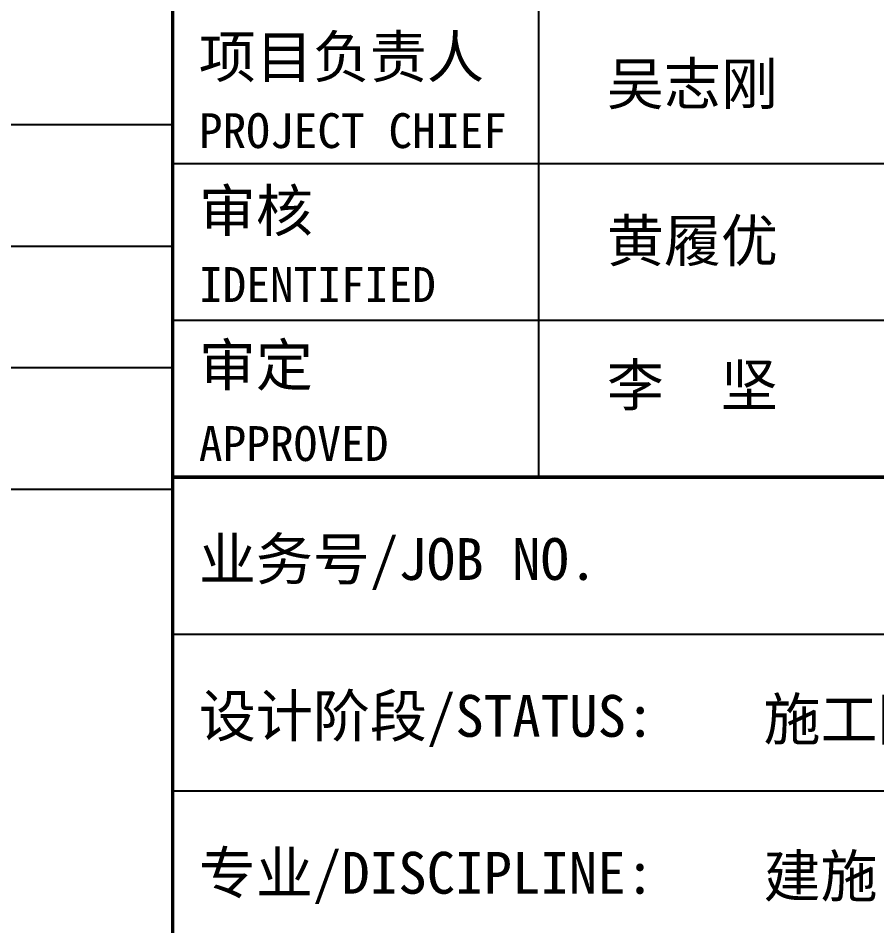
# Model space of a CAD drawing. Extents: x -737978 to 768813, y -372247 to 1140308.
# Drawn here: x -361448 to -357914, y -331406 to -327674 of the extents above; entities that cross this region are included whole.
import ezdxf

# ---------------------------------------------------------------- set-up
doc = ezdxf.new("R2010")
doc.units = 0
doc.header["$LTSCALE"] = 10
doc.header["$MEASUREMENT"] = 0
doc.layers.get('0').update_dxf_attribs({"linetype": 'CONTINUOUS'})
doc.layers.add('PUB_TITLE', color=4, linetype='CONTINUOUS')
doc.styles.add('-宋体', font='', dxfattribs={"width": 0.8})
doc.styles.get('-宋体').set_extended_font_data('SimSun')

# ---------------------------------------------------------------- blocks, each defined once
blk = doc.blocks.new('TQ1')
at = {"layer": 'PUB_TITLE'}
for p, q in [((-49854.8, -404654.8), (-43854.8, -404654.8)), ((-49854.8, -405554.8), (-43854.8, -405554.8)), ((-49854.8, -407354.8), (-43854.8, -407354.8)), ((-49854.8, -408254.8), (-43854.8, -408254.8))]:
    blk.add_line(p, q, dxfattribs=at)
at = {"layer": 'PUB_TITLE', "const_width": 20}
for points in [[(-49854.8, -378413.9), (-49854.8, -418454.8)], [(-49854.8, -406454.8), (-43854.8, -406454.8)]]:
    blk.add_lwpolyline(points, dxfattribs=at)
at = {"layer": 'PUB_TITLE'}
blk.add_lwpolyline([(-47754.8, -401054.8), (-47754.8, -406454.8)], dxfattribs=at)
at = {"layer": 'PUB_TITLE', "style": '-宋体'}
for s, height, p in [('项目负责人', 240, (-49704.8, -404163.3)), ('PROJECT CHIEF', 200, (-49704.8, -404566.9)), ('审核', 240, (-49704.8, -405046.2)), ('IDENTIFIED', 200, (-49704.8, -405449.9)), ('审定', 240, (-49704.8, -405931.5)), ('李  坚', 240, (-47362.3, -406047.1)), ('APPROVED', 200, (-49704.8, -406362)), ('业务号/JOB NO.', 240, (-49704.8, -407044.5)), ('设计阶段/STATUS:', 240, (-49704.8, -407944.5)), ('施工图', 240, (-46462.9, -407963.2)), ('专业/DISCIPLINE:', 240, (-49704.8, -408844.5)), ('建施', 240, (-46462.9, -408863.2))]:
    blk.add_text(s, height=height, dxfattribs=at).set_placement(p)
at = {"layer": 'PUB_TITLE', "style": '-宋体', "width": 1.000002}
for s, p in [('吴志刚', (-47362.2, -404318.2)), ('黄履优', (-47362.2, -405218.2))]:
    blk.add_text(s, height=240, dxfattribs=at).set_placement(p)

msp = doc.modelspace()

# ---------------------------------------------------------------- linework, layer by layer
at = {"layer": 'PUB_TITLE'}
for points in [[(-360811.8, -328112.5), (-417811.3, -328112.5)], [(-360811.8, -328612.5), (-417811.3, -328612.5)], [(-360811.8, -329112.5), (-417811.3, -329112.5)], [(-360811.8, -329612.5), (-417811.3, -329612.5)], [(-360811.8, -329612.5), (-417811.3, -329612.5)]]:
    msp.add_lwpolyline(points, dxfattribs=at)

# ---------------------------------------------------------------- block references
at = {"xscale": 0.716753740501642, "yscale": 0.716753740501642, "zscale": 0.716753740501642}
msp.add_blockref('TQ1', (-325078.3, -38233.4), dxfattribs=at)

doc.saveas('drawing.dxf')
